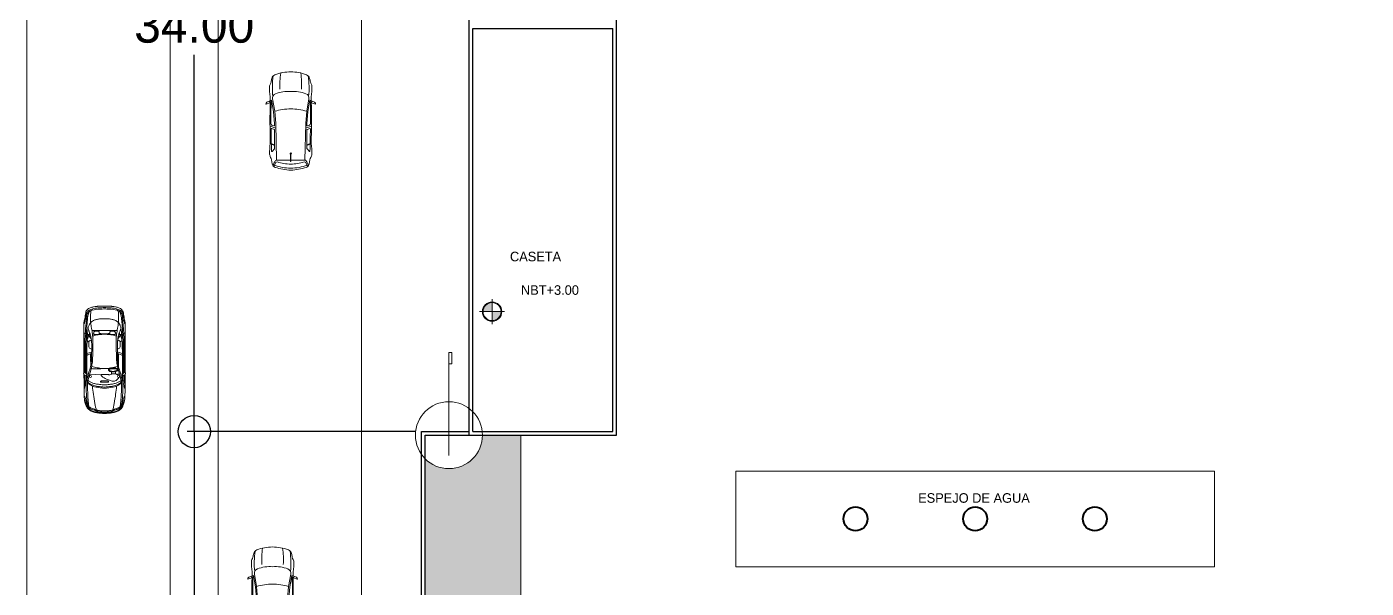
# Model space of a CAD drawing. Header units: millimetres. Extents: x 255 to 764, y 60 to 269.
# Drawn here: x 606.2 to 662.2, y 148.3 to 171.8 of the extents above; entities that cross this region are included whole.
import ezdxf

# ---------------------------------------------------------------- set-up
doc = ezdxf.new("R2010")
doc.units = ezdxf.units.MM
for name, color, linetype, lineweight in [('ARBOLES A', 1, 'Continuous', 9), ('AUTOS', 1, 'Continuous', 9), ('BANQUETA', 2, 'Continuous', 20), ('FACHADA 03', 4, 'Continuous', 40), ('FACHADA 04', 3, 'Continuous', 30), ('FACHADA 05', 2, 'Continuous', 20), ('TEXTO 02', 1, 'Continuous', 13)]:
    doc.layers.add(name, color=color, linetype=linetype, lineweight=lineweight)
doc.dimstyles.get("Standard").update_dxf_attribs({"dimtxt": 1.5, "dimasz": 0.25, "dimexe": 0.2, "dimexo": 0.25, "dimgap": 0.1, "dimtad": 0, "dimtih": 1, "dimtoh": 1, "dimdec": 4, "dimzin": 0, "dimdsep": 46, "dimtxsty": 'Standard', "dimblk": 'ORIGIN', "dimcen": 0.2, "dimclrd": 1, "dimclre": 2, "dimclrt": 3, "dimadec": 0, "dimazin": 0, "dimtfac": 1, "dimtdec": 4, "dimtofl": 0, "dimtmove": 0, "dimatfit": 3, "dimldrblk": 'ORIGIN', "dimfxl": 1, "dimtolj": 1, "dimtzin": 0, "dimarcsym": 0})

# ---------------------------------------------------------------- blocks, each defined once
blk = doc.blocks.new('AutoA62 Planta Golf')
at = {"linetype": 'ByBlock'}
for p, q in [((1.651, 0.668), (1.135, 0.761)), ((1.189, 0.804), (1.268, 0.994)), ((1.665, 0.719), (1.189, 0.804)), ((1.27, 0.877), (1.23, 0.797)), ((1.293, 0.869), (1.243, 0.887)), ((1.268, 0.994), (1.309, 1.03)), ((1.346, 1.033), (1.293, 0.869)), ((1.309, 1.03), (1.335, 1.035)), ((1.335, 1.035), (1.346, 1.033)), ((1.651, 0.668), (2.162, 0.629)), ((1.665, 0.719), (2.175, 0.679)), ((3.686, 0.588), (2.162, 0.629)), ((2.243, 0.678), (2.175, 0.679)), ((2.225, 0.79), (2.26, 0.702)), ((2.267, 0.866), (2.361, 0.624)), ((2.369, 0.794), (2.409, 0.69)), ((2.427, 0.678), (3.206, 0.678)), ((2.997, 0.812), (3.056, 0.678)), ((3.017, 0.81), (3.075, 0.678)), ((3.219, 0.683), (3.33, 0.781)), ((3.679, 0.801), (3.846, 0.774)), ((3.686, 0.587), (3.686, 0.005)), ((3.796, 0.629), (3.91, 0.693)), ((3.419, 0.007), (3.755, 0.004)), ((3.755, -0.004), (3.755, 0.004)), ((3.419, -0.007), (3.755, -0.004)), ((3.686, -0.587), (3.686, -0.005)), ((1.651, -0.668), (1.135, -0.761)), ((1.665, -0.719), (1.189, -0.804)), ((1.189, -0.804), (1.268, -0.994)), ((1.27, -0.877), (1.23, -0.797)), ((1.293, -0.869), (1.243, -0.887)), ((1.268, -0.994), (1.309, -1.03)), ((1.346, -1.033), (1.293, -0.869)), ((1.309, -1.03), (1.335, -1.035)), ((1.335, -1.035), (1.346, -1.033)), ((1.651, -0.668), (2.162, -0.629)), ((1.665, -0.719), (2.175, -0.679)), ((3.686, -0.588), (2.162, -0.629)), ((2.243, -0.678), (2.175, -0.679)), ((2.225, -0.79), (2.26, -0.702)), ((2.267, -0.866), (2.361, -0.624)), ((2.369, -0.794), (2.409, -0.69)), ((2.427, -0.678), (3.206, -0.678)), ((2.997, -0.812), (3.056, -0.678)), ((3.017, -0.81), (3.075, -0.678)), ((3.219, -0.683), (3.33, -0.781)), ((3.679, -0.801), (3.846, -0.774)), ((3.796, -0.629), (3.91, -0.693))]:
    blk.add_line(p, q, dxfattribs=at)
for centre, radius, start, end in [((1.838, 0), 1.838, 158.994, 180), ((0.33, 0.572), 0.225, 104.0371, 157.2006), ((0.67, -2.536), 3.304, 83.8263, 98.7194), ((0.499, 0.098), 0.727, 95.9895, 107.9469), ((0.403, 1.017), 0.197, 275.9895, 308.6871), ((0.585, 0.789), 0.0955, 87.4739, 128.6871), ((0.685, -1.132), 2.018, 79.8258, 92.7114), ((2.269, 0.117), 1.449, 158.9468, 184.6441), ((1.101, 0.567), 0.197, 79.8299, 158.9468), ((2.019, -39.672), 40.539, 91.1408, 91.3819), ((2.019, -39.672), 40.5, 89.7857, 91.1003), ((2.019, -39.672), 40.539, 88.6181, 91.0712), ((3.873, 0), 2.321, 163.2682, 180), ((2.17, 0.769), 0.059, 21.2791, 89.7857), ((2.243, 0.695), 0.0177, 268.4926, 21.2791), ((2.387, 0.801), 0.0197, 89.6118, 201.2791), ((2.105, -40.859), 41.681, 88.3299, 89.6118), ((2.427, 0.697), 0.0197, 201.2791, 270), ((3.453, -2.653), 3.537, 90.0603, 97.4025), ((3.206, 0.697), 0.0197, 270, 311.6453), ((3.319, 0.79), 0.0138, 319.5223, 88.2063), ((3.453, 0.789), 0.0955, 51.3129, 92.5261), ((3.517, 0.768), 0.0955, 51.3129, 92.5261), ((3.7, 0.996), 0.197, 231.3129, 264.0105), ((3.745, 0.587), 0.059, 130.9804, 180), ((4.024, 0.266), 0.484, 101.1159, 130.9804), ((3.825, 0.577), 0.059, 119.294, 197.2942), ((3.824, 0.595), 0.18, 18.2803, 83.2196), ((1.86, -0.043), 2.169, 1.135, 19.702), ((3.935, 0.635), 0.0623, 15.1262, 113.3532), ((1.889, -0.047), 2.219, 1.2017, 18.3402), ((1.838, 0), 1.838, 180, 201.006), ((0.532, -2.849), 3.304, 86.544, 98.4137), ((3.873, 0), 2.321, 180, 196.7318), ((3.419, 0), 0.0297, 13.7603, 346.2397), ((3.419, 0), 0.00735, 90, 270), ((1.822, -0.05), 2.04, 1.3982, 17.3891), ((1.889, 0.047), 2.219, 341.6598, 358.7983), ((0.532, 2.849), 3.304, 261.5863, 273.456), ((2.269, -0.117), 1.449, 175.3559, 201.0532), ((3.825, -0.577), 0.059, 162.7058, 240.706), ((1.822, 0.05), 2.04, 342.6109, 358.6018), ((1.86, 0.043), 2.169, 340.298, 358.865), ((0.33, -0.572), 0.225, 202.7994, 255.9629), ((0.67, 2.536), 3.304, 261.2806, 276.1737), ((0.499, -0.098), 0.727, 252.0531, 264.0105), ((0.403, -1.017), 0.197, 51.3129, 84.0105), ((0.585, -0.789), 0.0955, 231.3129, 272.5261), ((0.685, 1.132), 2.018, 267.2886, 280.1742), ((1.101, -0.567), 0.197, 201.0532, 280.1701), ((2.019, 39.672), 40.539, 268.6181, 268.8592), ((2.019, 39.672), 40.5, 268.8997, 270.2143), ((2.019, 39.672), 40.539, 268.9288, 271.3819), ((2.17, -0.769), 0.059, 270.2143, 338.7209), ((2.243, -0.695), 0.0177, 338.7209, 91.5074), ((2.387, -0.801), 0.0197, 158.7209, 270.3882), ((2.105, 40.859), 41.681, 270.3882, 271.6701), ((2.427, -0.697), 0.0197, 90, 158.7209), ((3.453, 2.653), 3.537, 262.5975, 269.9397), ((3.206, -0.697), 0.0197, 48.3547, 90), ((3.319, -0.79), 0.0138, 271.7937, 40.4777), ((3.453, -0.789), 0.0955, 267.4739, 308.6871), ((3.517, -0.768), 0.0955, 267.4739, 308.6871), ((3.7, -0.996), 0.197, 95.9895, 128.6871), ((3.745, -0.587), 0.059, 180, 229.0196), ((4.024, -0.266), 0.484, 229.0196, 258.8841), ((3.824, -0.595), 0.18, 276.7804, 341.7197), ((3.935, -0.635), 0.0623, 246.6468, 344.8738)]:
    blk.add_arc(centre, radius, start, end, dxfattribs=at)
blk = doc.blocks.new('_Origin')
at = {"color": 0, "linetype": 'ByBlock', "lineweight": -2}
blk.add_line((0, 0), (-1, 0), dxfattribs=at)
blk.add_circle((0, 0), 0.5, dxfattribs=at)
blk = doc.blocks.new('*D15')
at = {"layer": 'ARBOLES A', "color": 2, "lineweight": -2}
for p, q in [((622.245, 154.879), (612.945, 154.879)), ((622.495, 80.879), (612.945, 80.879))]:
    blk.add_line(p, q, dxfattribs=at)
at = {"layer": 'ARBOLES A', "color": 1, "lineweight": -2}
for p, q in [((613.245, 153.529), (613.245, 119.129)), ((613.245, 82.229), (613.245, 116.629))]:
    blk.add_line(p, q, dxfattribs=at)
at = {"layer": 'Defpoints', "color": 0}
for p in [(622.495, 154.879), (613.245, 80.879), (622.745, 80.879)]:
    blk.add_point(p, dxfattribs=at)
at = {"layer": 'ARBOLES A', "color": 1, "lineweight": -2, "xscale": 1.35, "yscale": 1.35, "zscale": 1.35}
for p, rotation in [((613.245, 154.879), 90), ((613.245, 80.879), 270)]:
    blk.add_blockref('_Origin', p, dxfattribs=dict(at, rotation=rotation))
at = {"layer": 'ARBOLES A', "color": 3, "insert": (613.245, 117.879), "char_height": 1.5, "attachment_point": 5}
blk.add_mtext('\\A1;74.00', dxfattribs=at)
blk = doc.blocks.new('*D14')
at = {"layer": 'ARBOLES A', "color": 2, "lineweight": -2}
for p, q in [((622.245, 188.879), (612.945, 188.879)), ((622.495, 154.879), (612.945, 154.879))]:
    blk.add_line(p, q, dxfattribs=at)
at = {"layer": 'ARBOLES A', "color": 1, "lineweight": -2}
for p, q in [((613.245, 187.529), (613.245, 173.129)), ((613.245, 156.229), (613.245, 170.629))]:
    blk.add_line(p, q, dxfattribs=at)
at = {"layer": 'Defpoints', "color": 0}
for p in [(622.495, 188.879), (613.245, 154.879), (622.745, 154.879)]:
    blk.add_point(p, dxfattribs=at)
at = {"layer": 'ARBOLES A', "color": 1, "lineweight": -2, "xscale": 1.35, "yscale": 1.35, "zscale": 1.35}
for p, rotation in [((613.245, 188.879), 90), ((613.245, 154.879), 270)]:
    blk.add_blockref('_Origin', p, dxfattribs=dict(at, rotation=rotation))
at = {"layer": 'ARBOLES A', "color": 3, "insert": (613.245, 171.879), "char_height": 1.5, "attachment_point": 5}
blk.add_mtext('\\A1;34.00', dxfattribs=at)
blk = doc.blocks.new('AutoP19')
for p, q in [((-1.246, 0.706), (-0.654, 0.552)), ((-0.92, 0.616), (-0.953, 0.147)), ((-0.926, 0.745), (-0.939, 0.759)), ((-0.939, 0.759), (-0.904, 0.759)), ((-0.926, 0.745), (-0.06, 0.745)), ((-0.904, 0.675), (-0.926, 0.745)), ((-0.904, 0.759), (-0.849, 0.859)), ((-0.882, 0.778), (0.131, 0.782)), ((-0.864, 0.826), (0.421, 0.822)), ((-0.849, 0.859), (1.253, 0.867)), ((-0.252, 0.581), (-0.063, 0.584)), ((-0.06, 0.745), (0.298, 0.734)), ((0.443, 0.653), (0.244, 0.652)), ((-0.938, 0.133), (-0.931, -0.154)), ((0.911, 0.528), (0.911, -0.03)), ((0.911, -0.528), (0.911, 0.03)), ((1.751, 0.525), (1.813, 0.497)), ((-1.246, -0.706), (-0.654, -0.552)), ((-0.824, -0.288), (-0.914, -0.286)), ((-0.818, -0.453), (-0.914, -0.453)), ((1.751, -0.525), (1.813, -0.497)), ((-0.926, -0.745), (-0.939, -0.759)), ((-0.939, -0.759), (-0.904, -0.759)), ((-0.904, -0.675), (-0.926, -0.745)), ((-0.926, -0.745), (-0.06, -0.745)), ((-0.904, -0.759), (-0.849, -0.859)), ((-0.882, -0.778), (0.131, -0.782)), ((-0.864, -0.826), (0.421, -0.822)), ((-0.849, -0.859), (1.253, -0.867)), ((-0.252, -0.581), (-0.063, -0.584)), ((-0.06, -0.745), (0.298, -0.734)), ((0.443, -0.653), (0.244, -0.652))]:
    blk.add_line(p, q)
for centre in [(-1.017, 0.589), (-1.017, -0.589)]:
    blk.add_ellipse(centre, major_axis=(0, 0.0429), ratio=0.983266, start_param=4.712389, end_param=10.995574)
for points, knots in [([(-2.564, 0), (-2.564, 0.054), (-2.548, 0.215), (-2.538, 0.436), (-2.443, 0.603), (-2.375, 0.696), (-2.29, 0.75), (-2.194, 0.793), (-2.081, 0.821), (-2.002, 0.842), (-1.959, 0.842)], [0, 0, 0, 0, 0.16039, 0.479033, 0.632967, 0.722015, 0.817474, 0.927562, 1.03733, 1.167094, 1.167094, 1.167094, 1.167094]), ([(-2.253, 0.764), (-2.281, 0.74), (-2.334, 0.696), (-2.415, 0.613), (-2.479, 0.488), (-2.504, 0.346), (-2.531, 0.181), (-2.539, 0.071), (-2.539, 0)], [0, 0, 0, 0, 0.1095129, 0.2035347, 0.3452507, 0.5161382, 0.6275464, 0.8383798, 0.8383798, 0.8383798, 0.8383798]), ([(-1.959, 0.842), (-2.018, 0.841), (-2.115, 0.791), (-2.243, 0.737), (-2.338, 0.648), (-2.417, 0.517), (-2.442, 0.402), (-2.45, 0.335)], [0, 0, 0, 0, 0.1772572, 0.3124951, 0.4151678, 0.5597243, 0.7575412, 0.7575412, 0.7575412, 0.7575412]), ([(-2.137, 0.783), (-2.135, 0.773), (-2.137, 0.752), (-2.164, 0.743), (-2.196, 0.721), (-2.236, 0.691), (-2.292, 0.651), (-2.327, 0.579), (-2.368, 0.503), (-2.38, 0.441), (-2.394, 0.406), (-2.407, 0.381), (-2.431, 0.371), (-2.445, 0.37)], [0, 0, 0, 0, 0.0304541, 0.0502818, 0.0786089, 0.1479133, 0.1986294, 0.2831705, 0.3780326, 0.4523267, 0.4667809, 0.4902599, 0.5347198, 0.5347198, 0.5347198, 0.5347198]), ([(-1.246, 0.706), (-1.336, 0.713), (-1.528, 0.711), (-1.823, 0.699), (-2.078, 0.68), (-2.231, 0.661), (-2.281, 0.655)], [0, 0, 0, 0, 0.269375, 0.574535, 0.885339, 1.036319, 1.036319, 1.036319, 1.036319]), ([(-2.24, 0.684), (-2.219, 0.698), (-2.163, 0.712), (-2.048, 0.733), (-1.884, 0.752), (-1.678, 0.762), (-1.447, 0.769), (-1.218, 0.771), (-1.059, 0.771), (-0.99, 0.772)], [0, 0, 0, 0, 0.076148, 0.165903, 0.355672, 0.569871, 0.782325, 1.050047, 1.257936, 1.257936, 1.257936, 1.257936]), ([(-1.841, 0.853), (-1.843, 0.842), (-1.869, 0.817), (-1.921, 0.798), (-1.99, 0.782), (-2.055, 0.774), (-2.109, 0.761), (-2.135, 0.754), (-2.147, 0.751)], [0, 0, 0, 0, 0.034703, 0.0959761, 0.1659336, 0.2471559, 0.2929944, 0.3295918, 0.3295918, 0.3295918, 0.3295918]), ([(-1.959, 0.842), (-1.922, 0.85), (-1.775, 0.856), (-1.524, 0.859), (-1.219, 0.857), (-1.022, 0.86), (-0.93, 0.86)], [0, 0, 0, 0, 0.114897, 0.437061, 0.754269, 1.029686, 1.029686, 1.029686, 1.029686]), ([(-1.52, 0.856), (-1.515, 0.844), (-1.483, 0.831), (-1.425, 0.814), (-1.326, 0.812), (-1.169, 0.818), (-1.042, 0.819), (-0.962, 0.819)], [0, 0, 0, 0, 0.0364992, 0.0923739, 0.1867837, 0.3273982, 0.5667068, 0.5667068, 0.5667068, 0.5667068]), ([(-1.009, 0.744), (-1.036, 0.744), (-1.091, 0.747), (-1.171, 0.735), (-1.245, 0.718), (-1.314, 0.672), (-1.362, 0.593), (-1.421, 0.512), (-1.459, 0.367), (-1.488, 0.199), (-1.507, 0.059), (-1.507, 0)], [0, 0, 0, 0, 0.082256, 0.165174, 0.241383, 0.30939, 0.405348, 0.511507, 0.603349, 0.843635, 1.017671, 1.017671, 1.017671, 1.017671]), ([(-1.246, 0.706), (-1.267, 0.682), (-1.316, 0.621), (-1.386, 0.477), (-1.44, 0.264), (-1.458, 0.092), (-1.458, 0)], [0, 0, 0, 0, 0.0947759, 0.2311242, 0.4700259, 0.7400315, 0.7400315, 0.7400315, 0.7400315]), ([(-1.191, 0.69), (-1.207, 0.672), (-1.242, 0.617), (-1.287, 0.512), (-1.331, 0.371), (-1.353, 0.196), (-1.367, 0.069), (-1.367, 0)], [0, 0, 0, 0, 0.0708922, 0.1925846, 0.3348457, 0.5072814, 0.7109928, 0.7109928, 0.7109928, 0.7109928]), ([(-1.207, 0.859), (-1.207, 0.839), (-1.204, 0.805), (-1.2, 0.757), (-1.18, 0.74), (-1.173, 0.734)], [0, 0, 0, 0, 1.462159, 2.651105, 3.386321, 3.386321, 3.386321, 3.386321]), ([(0.972, 0.69), (0.956, 0.677), (0.921, 0.653), (0.844, 0.638), (0.76, 0.6), (0.644, 0.572), (0.509, 0.549), (0.303, 0.531), (0.063, 0.54), (-0.167, 0.537), (-0.363, 0.543), (-0.563, 0.565), (-0.832, 0.653), (-1.036, 0.706), (-1.156, 0.737)], [0, 0, 0, 0, 0.05975, 0.126928, 0.230034, 0.336675, 0.482225, 0.641324, 0.954906, 1.203173, 1.330375, 1.542773, 1.802261, 2.175545, 2.175545, 2.175545, 2.175545]), ([(-0.99, 0.772), (-0.991, 0.765), (-0.99, 0.749), (-1.004, 0.745), (-1.009, 0.744)], [0, 0, 0, 0, 0.02274132, 0.03717479, 0.03717479, 0.03717479, 0.03717479]), ([(-0.849, 0.859), (-0.856, 0.864), (-0.881, 0.88), (-0.935, 0.868), (-0.958, 0.818), (-1.002, 0.779), (-0.97, 0.737), (-0.936, 0.735), (-0.926, 0.745)], [0, 0, 0, 0, 0.024864, 0.0846267, 0.1362471, 0.1900683, 0.2245199, 0.2681841, 0.2681841, 0.2681841, 0.2681841]), ([(-0.654, 0.552), (-0.63, 0.545), (-0.568, 0.534), (-0.469, 0.512), (-0.352, 0.504), (-0.145, 0.494), (0.141, 0.493), (0.469, 0.481), (0.752, 0.498), (0.995, 0.543), (1.225, 0.588), (1.465, 0.58), (1.632, 0.582), (1.729, 0.575), (1.737, 0.574)], [0, 0, 0, 0, 0.073325, 0.188896, 0.303039, 0.425821, 0.811242, 1.159737, 1.41058, 1.660623, 1.899627, 2.11145, 2.377727, 2.401703, 2.401703, 2.401703, 2.401703]), ([(-0.567, 0.577), (-0.524, 0.581), (-0.437, 0.578), (-0.344, 0.581), (-0.277, 0.584), (-0.258, 0.561), (-0.251, 0.547), (-0.248, 0.54)], [0, 0, 0, 0, 3.267856, 6.568708, 7.399663, 8.099385, 8.621705, 8.621705, 8.621705, 8.621705]), ([(-0.149, 0.862), (-0.139, 0.85), (-0.117, 0.825), (-0.103, 0.784), (-0.096, 0.756), (-0.096, 0.743)], [1.808086, 1.808086, 1.808086, 1.808086, 2.918874, 4.131288, 5.10151, 5.10151, 5.10151, 5.10151]), ([(-0.14, 0.745), (-0.122, 0.716), (-0.1, 0.646), (-0.068, 0.578), (-0.062, 0.538)], [0, 0, 0, 0, 0.1000351, 0.2184418, 0.2184418, 0.2184418, 0.2184418]), ([(-0.056, 0.745), (-0.043, 0.714), (-0.027, 0.654), (-0.004, 0.585), (-0.001, 0.547), (0, 0.538)], [0, 0, 0, 0, 2.528586, 4.711885, 5.408215, 5.408215, 5.408215, 5.408215]), ([(0.244, 0.652), (0.228, 0.652), (0.188, 0.646), (0.147, 0.599), (0.126, 0.558), (0.127, 0.536)], [0, 0, 0, 0, 0.0486628, 0.1144515, 0.1777721, 0.1777721, 0.1777721, 0.1777721]), ([(0.131, 0.782), (0.266, 0.782), (0.477, 0.778), (0.787, 0.757), (0.964, 0.75), (1.063, 0.739)], [0, 0, 0, 0, 0.4042759, 0.6333827, 0.9326252, 0.9326252, 0.9326252, 0.9326252]), ([(0.298, 0.734), (0.357, 0.734), (0.483, 0.727), (0.628, 0.729), (0.793, 0.711), (0.935, 0.697), (1.059, 0.676), (1.1, 0.66)], [0, 0, 0, 0, 0.1783018, 0.3787173, 0.431954, 0.6762374, 0.8077184, 0.8077184, 0.8077184, 0.8077184]), ([(0.421, 0.822), (0.487, 0.822), (0.608, 0.818), (0.804, 0.804), (1.011, 0.791), (1.224, 0.77), (1.404, 0.755), (1.54, 0.743), (1.64, 0.705), (1.708, 0.646), (1.737, 0.579), (1.778, 0.432), (1.798, 0.238), (1.804, 0.063), (1.804, 0)], [0, 0, 0, 0, 0.198873, 0.363323, 0.587433, 0.823543, 1.004622, 1.129816, 1.230113, 1.320655, 1.388577, 1.443334, 1.771447, 1.958652, 1.958652, 1.958652, 1.958652]), ([(0.684, 0.672), (0.663, 0.677), (0.612, 0.689), (0.55, 0.72), (0.489, 0.732), (0.447, 0.705), (0.446, 0.672), (0.446, 0.643), (0.47, 0.627), (0.489, 0.592), (0.515, 0.57), (0.52, 0.551)], [0, 0, 0, 0, 0.0655106, 0.1550445, 0.2094604, 0.2438604, 0.287164, 0.3001388, 0.3275984, 0.3616951, 0.4200969, 0.4200969, 0.4200969, 0.4200969]), ([(0.793, 0.866), (0.791, 0.846), (0.797, 0.805), (0.76, 0.758), (0.692, 0.671), (0.623, 0.603), (0.561, 0.559)], [0, 0, 0, 0, 0.0597371, 0.1139981, 0.1672498, 0.3938869, 0.3938869, 0.3938869, 0.3938869]), ([(0.755, 0.714), (0.739, 0.695), (0.693, 0.643), (0.643, 0.594), (0.608, 0.566)], [0, 0, 0, 0, 1.868162, 5.271297, 5.271297, 5.271297, 5.271297]), ([(0.712, 0.659), (0.724, 0.655), (0.736, 0.631), (0.745, 0.609), (0.748, 0.599)], [0, 0, 0, 0, 0.983949, 1.771691, 1.771691, 1.771691, 1.771691]), ([(0.808, 0.622), (0.791, 0.623), (0.752, 0.621), (0.728, 0.652), (0.712, 0.659)], [0, 0, 0, 0, 0.0535488, 0.1060573, 0.1060573, 0.1060573, 0.1060573]), ([(1.063, 0.739), (1.139, 0.736), (1.262, 0.723), (1.428, 0.71), (1.548, 0.689), (1.648, 0.649), (1.727, 0.615), (1.737, 0.574)], [0, 0, 0, 0, 0.2277977, 0.3719478, 0.4996814, 0.5863441, 0.709615, 0.709615, 0.709615, 0.709615]), ([(1.1, 0.66), (1.123, 0.653), (1.171, 0.629), (1.253, 0.571), (1.32, 0.47), (1.361, 0.367), (1.373, 0.304), (1.377, 0.284)], [0, 0, 0, 0, 0.0720749, 0.1581284, 0.2958089, 0.4262456, 0.4842292, 0.4842292, 0.4842292, 0.4842292]), ([(1.181, 0.863), (1.185, 0.857), (1.2, 0.844), (1.248, 0.825), (1.331, 0.813), (1.439, 0.79), (1.544, 0.775), (1.632, 0.765), (1.695, 0.73), (1.738, 0.676), (1.776, 0.61), (1.801, 0.534), (1.826, 0.451), (1.834, 0.394), (1.838, 0.362)], [0, 0, 0, 0, 0.0219205, 0.0572122, 0.1522539, 0.2718866, 0.3894011, 0.4710097, 0.5346344, 0.5986698, 0.6733118, 0.758696, 0.8351341, 0.9293726, 0.9293726, 0.9293726, 0.9293726]), ([(1.253, 0.867), (1.269, 0.856), (1.319, 0.845), (1.409, 0.822), (1.521, 0.807), (1.63, 0.789), (1.717, 0.771), (1.78, 0.725), (1.826, 0.667), (1.864, 0.575), (1.894, 0.463), (1.912, 0.36), (1.915, 0.302), (1.915, 0.288)], [0, 0, 0, 0, 0.056668, 0.14946, 0.28161, 0.392935, 0.481686, 0.542967, 0.622845, 0.69797, 0.833643, 0.965665, 1.00577, 1.00577, 1.00577, 1.00577]), ([(-2.564, 0), (-2.564, -0.054), (-2.548, -0.215), (-2.538, -0.436), (-2.443, -0.603), (-2.375, -0.696), (-2.29, -0.75), (-2.194, -0.793), (-2.081, -0.821), (-2.002, -0.842), (-1.959, -0.842)], [0, 0, 0, 0, 0.16039, 0.479033, 0.632967, 0.722015, 0.817474, 0.927562, 1.03733, 1.167094, 1.167094, 1.167094, 1.167094]), ([(-2.253, -0.764), (-2.281, -0.74), (-2.334, -0.696), (-2.415, -0.613), (-2.479, -0.488), (-2.504, -0.346), (-2.531, -0.181), (-2.539, -0.071), (-2.539, 0)], [0, 0, 0, 0, 0.1095129, 0.2035347, 0.3452507, 0.5161382, 0.6275464, 0.8383798, 0.8383798, 0.8383798, 0.8383798]), ([(-2.45, 0.335), (-2.461, 0.334), (-2.48, 0.314), (-2.487, 0.249), (-2.496, 0.144), (-2.51, 0.052), (-2.51, 0)], [0, 0, 0, 0, 0.0314754, 0.0702057, 0.1915753, 0.3439346, 0.3439346, 0.3439346, 0.3439346]), ([(-2.45, -0.335), (-2.461, -0.334), (-2.48, -0.314), (-2.487, -0.249), (-2.496, -0.144), (-2.51, -0.052), (-2.51, 0)], [0, 0, 0, 0, 0.0314754, 0.0702057, 0.1915753, 0.3439346, 0.3439346, 0.3439346, 0.3439346]), ([(-2.428, 0.34), (-2.425, 0.338), (-2.425, 0.32), (-2.431, 0.295), (-2.445, 0.238), (-2.448, 0.186), (-2.455, 0.101), (-2.461, 0.047), (-2.461, 0)], [0, 0, 0, 0, 0.0114788, 0.0403472, 0.0875838, 0.1755608, 0.1991501, 0.3369659, 0.3369659, 0.3369659, 0.3369659]), ([(-2.428, -0.34), (-2.425, -0.338), (-2.425, -0.32), (-2.431, -0.295), (-2.445, -0.238), (-2.448, -0.186), (-2.455, -0.101), (-2.461, -0.047), (-2.461, 0)], [0, 0, 0, 0, 0.0114788, 0.0403472, 0.0875838, 0.1755608, 0.1991501, 0.3369659, 0.3369659, 0.3369659, 0.3369659]), ([(-2.45, 0.335), (-2.349, 0.365), (-2.121, 0.412), (-1.776, 0.465), (-1.534, 0.497), (-1.417, 0.505)], [0, 0, 0, 0, 0.317374, 0.69576, 1.04714, 1.04714, 1.04714, 1.04714]), ([(-1.009, -0.744), (-1.036, -0.744), (-1.091, -0.747), (-1.171, -0.735), (-1.245, -0.718), (-1.314, -0.672), (-1.362, -0.593), (-1.421, -0.512), (-1.459, -0.367), (-1.488, -0.199), (-1.507, -0.059), (-1.507, 0)], [0, 0, 0, 0, 0.082256, 0.165174, 0.241383, 0.30939, 0.405348, 0.511507, 0.603349, 0.843635, 1.017671, 1.017671, 1.017671, 1.017671]), ([(-1.246, -0.706), (-1.267, -0.682), (-1.316, -0.621), (-1.386, -0.477), (-1.44, -0.264), (-1.458, -0.092), (-1.458, 0)], [0, 0, 0, 0, 0.0947759, 0.2311242, 0.4700259, 0.7400315, 0.7400315, 0.7400315, 0.7400315]), ([(-1.191, -0.69), (-1.207, -0.672), (-1.242, -0.617), (-1.287, -0.512), (-1.331, -0.371), (-1.353, -0.196), (-1.367, -0.069), (-1.367, 0)], [0, 0, 0, 0, 0.0708922, 0.1925846, 0.3348457, 0.5072814, 0.7109928, 0.7109928, 0.7109928, 0.7109928]), ([(-1.253, 0), (-1.253, 0.029), (-1.255, 0.078), (-1.249, 0.129), (-1.25, 0.166), (-1.232, 0.172), (-1.218, 0.171), (-1.207, 0.155), (-1.205, 0.097), (-1.202, 0.044), (-1.201, 0)], [0, 0, 0, 0, 0.0857277, 0.1381048, 0.1641986, 0.1769751, 0.1890325, 0.2028129, 0.2286049, 0.3592554, 0.3592554, 0.3592554, 0.3592554]), ([(-1.253, 0), (-1.253, -0.029), (-1.255, -0.078), (-1.249, -0.129), (-1.25, -0.166), (-1.232, -0.172), (-1.218, -0.171), (-1.207, -0.155), (-1.205, -0.097), (-1.202, -0.044), (-1.201, 0)], [0, 0, 0, 0, 0.0857277, 0.1381048, 0.1641986, 0.1769751, 0.1890325, 0.2028129, 0.2286049, 0.3592554, 0.3592554, 0.3592554, 0.3592554]), ([(-0.938, 0.133), (-0.94, 0.14), (-0.961, 0.156), (-1.005, 0.122), (-1.041, 0.078), (-1.084, 0.005), (-1.133, -0.099), (-1.178, -0.215), (-1.22, -0.322), (-1.221, -0.412), (-1.184, -0.486), (-1.136, -0.543), (-1.084, -0.579), (-1.054, -0.616), (-1.039, -0.641), (-1.036, -0.651)], [0, 0, 0, 0, 0.527288, 1.647451, 3.487558, 5.099073, 7.968657, 12.238313, 14.475187, 16.613757, 18.744202, 20.639343, 22.223389, 23.452731, 24.286529, 24.286529, 24.286529, 24.286529]), ([(-0.665, 0.553), (-0.675, 0.547), (-0.693, 0.524), (-0.707, 0.472), (-0.696, 0.36), (-0.7, 0.259), (-0.701, 0.165), (-0.687, 0.149), (-0.679, 0.142)], [0, 0, 0, 0, 0.842998, 2.122875, 3.997599, 9.174838, 10.012722, 10.751336, 10.751336, 10.751336, 10.751336]), ([(-0.594, 0.534), (-0.603, 0.496), (-0.637, 0.386), (-0.673, 0.205), (-0.69, 0.06), (-0.69, -0.009)], [0, 0, 0, 0, 0.1139079, 0.3411539, 0.543502, 0.543502, 0.543502, 0.543502]), ([(0.421, -0.822), (0.487, -0.822), (0.608, -0.818), (0.804, -0.804), (1.011, -0.791), (1.224, -0.77), (1.404, -0.755), (1.54, -0.743), (1.64, -0.705), (1.708, -0.646), (1.737, -0.579), (1.778, -0.432), (1.798, -0.238), (1.804, -0.063), (1.804, 0)], [0, 0, 0, 0, 0.198873, 0.363323, 0.587433, 0.823543, 1.004622, 1.129816, 1.230113, 1.320655, 1.388577, 1.443334, 1.771447, 1.958652, 1.958652, 1.958652, 1.958652]), ([(0.668, 0.495), (0.677, 0.483), (0.689, 0.442), (0.708, 0.367), (0.734, 0.255), (0.747, 0.101), (0.747, -0.015), (0.748, -0.079)], [0, 0, 0, 0, 0.0451009, 0.1211996, 0.2308505, 0.385263, 0.5739042, 0.5739042, 0.5739042, 0.5739042]), ([(0.668, -0.495), (0.677, -0.483), (0.689, -0.442), (0.708, -0.367), (0.734, -0.255), (0.747, -0.101), (0.747, 0.015), (0.748, 0.079)], [0, 0, 0, 0, 0.0451009, 0.1211996, 0.2308505, 0.385263, 0.5739042, 0.5739042, 0.5739042, 0.5739042]), ([(0.731, 0.301), (0.731, 0.334), (0.736, 0.376), (0.734, 0.43), (0.762, 0.456), (0.8, 0.447), (0.835, 0.456), (0.858, 0.442), (0.867, 0.425), (0.875, 0.361), (0.876, 0.301), (0.871, 0.239), (0.855, 0.229), (0.832, 0.225), (0.799, 0.227), (0.767, 0.223), (0.735, 0.234), (0.733, 0.267), (0.731, 0.288), (0.731, 0.301)], [0, 0, 0, 0, 0.0969044, 0.1295913, 0.1506192, 0.1985921, 0.2360698, 0.2557908, 0.2719711, 0.2929882, 0.44406, 0.4519132, 0.4720918, 0.4918599, 0.5228758, 0.5707096, 0.5892096, 0.6145759, 0.654681, 0.654681, 0.654681, 0.654681]), ([(0.775, 0.226), (0.775, 0.221), (0.773, 0.137), (0.769, 0.053), (0.766, -0.027)], [11.235438, 11.235438, 11.235438, 11.235438, 11.552536, 17.586883, 17.586883, 17.586883, 17.586883]), ([(0.775, -0.226), (0.775, -0.221), (0.773, -0.137), (0.769, -0.053), (0.766, 0.027)], [11.235438, 11.235438, 11.235438, 11.235438, 11.552536, 17.586883, 17.586883, 17.586883, 17.586883]), ([(1.377, 0.284), (1.386, 0.238), (1.4, 0.143), (1.397, 0.048), (1.396, 0)], [0, 0, 0, 0, 0.140379, 0.2808468, 0.2808468, 0.2808468, 0.2808468]), ([(1.377, -0.284), (1.386, -0.238), (1.4, -0.143), (1.397, -0.048), (1.396, 0)], [0, 0, 0, 0, 0.140379, 0.2808468, 0.2808468, 0.2808468, 0.2808468]), ([(1.838, 0.362), (1.848, 0.312), (1.858, 0.192), (1.86, 0.073), (1.86, 0.005)], [0, 0, 0, 0, 0.1502861, 0.3522699, 0.3522699, 0.3522699, 0.3522699]), ([(-1.959, -0.842), (-2.018, -0.841), (-2.115, -0.791), (-2.243, -0.737), (-2.338, -0.648), (-2.417, -0.517), (-2.442, -0.402), (-2.45, -0.335)], [0, 0, 0, 0, 0.1772572, 0.3124951, 0.4151678, 0.5597243, 0.7575412, 0.7575412, 0.7575412, 0.7575412]), ([(-2.45, -0.335), (-2.349, -0.365), (-2.121, -0.412), (-1.776, -0.465), (-1.534, -0.497), (-1.417, -0.505)], [0, 0, 0, 0, 0.317374, 0.69576, 1.04714, 1.04714, 1.04714, 1.04714]), ([(-2.137, -0.783), (-2.135, -0.773), (-2.137, -0.752), (-2.164, -0.743), (-2.196, -0.721), (-2.236, -0.691), (-2.292, -0.651), (-2.327, -0.579), (-2.368, -0.503), (-2.38, -0.441), (-2.394, -0.406), (-2.407, -0.381), (-2.431, -0.371), (-2.445, -0.37)], [0, 0, 0, 0, 0.0304541, 0.0502818, 0.0786089, 0.1479133, 0.1986294, 0.2831705, 0.3780326, 0.4523267, 0.4667809, 0.4902599, 0.5347198, 0.5347198, 0.5347198, 0.5347198]), ([(0.972, -0.69), (0.956, -0.677), (0.921, -0.653), (0.844, -0.638), (0.76, -0.6), (0.644, -0.572), (0.509, -0.549), (0.303, -0.531), (0.063, -0.54), (-0.167, -0.537), (-0.363, -0.543), (-0.563, -0.565), (-0.832, -0.653), (-1.036, -0.706), (-1.156, -0.737)], [0, 0, 0, 0, 0.05975, 0.126928, 0.230034, 0.336675, 0.482225, 0.641324, 0.954906, 1.203173, 1.330375, 1.542773, 1.802261, 2.175545, 2.175545, 2.175545, 2.175545]), ([(-0.925, -0.547), (-0.929, -0.55), (-0.935, -0.555), (-0.951, -0.558), (-0.952, -0.549), (-0.951, -0.543), (-0.945, -0.536), (-0.935, -0.528), (-0.926, -0.507), (-0.915, -0.469), (-0.908, -0.4), (-0.908, -0.33), (-0.919, -0.263), (-0.941, -0.222), (-0.949, -0.189), (-0.965, -0.182), (-0.96, -0.177), (-0.954, -0.174), (-0.945, -0.174), (-0.938, -0.172), (-0.926, -0.175), (-0.931, -0.16), (-0.931, -0.154)], [0, 0, 0, 0, 0.0138597, 0.0278304, 0.0329137, 0.0379971, 0.0465756, 0.0592704, 0.0762214, 0.1105991, 0.1789801, 0.2766959, 0.3173629, 0.3800771, 0.4110544, 0.4160421, 0.4210284, 0.4277212, 0.4387433, 0.4448131, 0.4508005, 0.4694463, 0.4694463, 0.4694463, 0.4694463]), ([(-0.824, -0.288), (-0.826, -0.302), (-0.814, -0.229), (-0.797, -0.209), (-0.772, -0.173), (-0.742, -0.164), (-0.711, -0.169), (-0.69, -0.205), (-0.659, -0.251), (-0.648, -0.316), (-0.649, -0.389), (-0.658, -0.456), (-0.679, -0.511), (-0.705, -0.544), (-0.732, -0.555), (-0.753, -0.551), (-0.772, -0.544), (-0.786, -0.523), (-0.811, -0.487), (-0.826, -0.408), (-0.835, -0.376), (-0.821, -0.276), (-0.824, -0.288)], [0, 0, 0, 0, 0.03969, 0.089634, 0.13125, 0.1542862, 0.1797268, 0.2207266, 0.2680991, 0.3447665, 0.4095645, 0.4843001, 0.541515, 0.5817687, 0.6060665, 0.6262474, 0.6436722, 0.6634686, 0.6988791, 0.7758465, 0.8696394, 0.907731, 0.907731, 0.907731, 0.907731]), ([(-0.799, -0.286), (-0.798, -0.283), (-0.797, -0.278), (-0.795, -0.268), (-0.794, -0.262), (-0.79, -0.247), (-0.788, -0.24), (-0.784, -0.231), (-0.782, -0.228), (-0.778, -0.223), (-0.777, -0.221), (-0.771, -0.213), (-0.766, -0.207), (-0.76, -0.2), (-0.757, -0.197), (-0.753, -0.194), (-0.751, -0.193), (-0.747, -0.191), (-0.745, -0.191), (-0.739, -0.19), (-0.736, -0.19), (-0.731, -0.191), (-0.73, -0.192), (-0.728, -0.193), (-0.726, -0.195), (-0.721, -0.2), (-0.719, -0.203), (-0.714, -0.212), (-0.71, -0.217), (-0.705, -0.226), (-0.702, -0.231), (-0.696, -0.241), (-0.692, -0.246), (-0.687, -0.258), (-0.685, -0.264), (-0.681, -0.276), (-0.679, -0.283), (-0.676, -0.303), (-0.674, -0.317), (-0.673, -0.346), (-0.673, -0.36), (-0.675, -0.403), (-0.679, -0.432), (-0.69, -0.469), (-0.693, -0.48), (-0.7, -0.495), (-0.703, -0.5), (-0.709, -0.51), (-0.713, -0.514), (-0.719, -0.521), (-0.722, -0.523), (-0.728, -0.527), (-0.731, -0.528), (-0.735, -0.529), (-0.736, -0.529), (-0.739, -0.529), (-0.741, -0.528), (-0.746, -0.527), (-0.749, -0.526), (-0.753, -0.525), (-0.754, -0.524), (-0.756, -0.523), (-0.756, -0.523), (-0.757, -0.522), (-0.757, -0.522), (-0.759, -0.519), (-0.761, -0.517), (-0.764, -0.512), (-0.766, -0.51), (-0.769, -0.505), (-0.77, -0.503), (-0.775, -0.496), (-0.777, -0.492), (-0.781, -0.484), (-0.783, -0.48), (-0.787, -0.47), (-0.789, -0.465), (-0.793, -0.45), (-0.796, -0.439), (-0.799, -0.423), (-0.8, -0.417), (-0.802, -0.407), (-0.803, -0.402), (-0.806, -0.389), (-0.807, -0.381), (-0.806, -0.363), (-0.806, -0.357), (-0.805, -0.345), (-0.805, -0.339), (-0.803, -0.319), (-0.801, -0.303), (-0.799, -0.292), (-0.799, -0.29), (-0.799, -0.288), (-0.799, -0.288), (-0.799, -0.287), (-0.799, -0.287), (-0.799, -0.286)], [0.497033, 0.497033, 0.497033, 0.497033, 0.723444, 0.723444, 0.974636, 0.974636, 1.50964, 1.50964, 2.044645, 2.044645, 2.271061, 2.271061, 2.862376, 2.862376, 3.217654, 3.217654, 3.537253, 3.537253, 3.856852, 3.856852, 4.368613, 4.368613, 4.584627, 4.584627, 4.99269, 4.99269, 5.400753, 5.400753, 5.808816, 5.808816, 6.216879, 6.216879, 6.778716, 6.778716, 7.350371, 7.350371, 7.922025, 7.922025, 9.065335, 9.065335, 10.208644, 10.208644, 12.495263, 12.495263, 13.409896, 13.409896, 13.929088, 13.929088, 14.44828, 14.44828, 14.909885, 14.909885, 15.371489, 15.371489, 15.62524, 15.62524, 15.87899, 15.87899, 16.120875, 16.120875, 16.36276, 16.36276, 16.51635, 16.51635, 16.669941, 16.669941, 16.921521, 16.921521, 17.136676, 17.136676, 17.351831, 17.351831, 17.782142, 17.782142, 18.204974, 18.204974, 18.627807, 18.627807, 19.473473, 19.473473, 19.978923, 19.978923, 20.484372, 20.484372, 21.475119, 21.475119, 21.859144, 21.859144, 22.162884, 22.162884, 22.770362, 22.770362, 22.900493, 22.900493, 22.951221, 22.951221, 22.964298, 22.964298, 22.964298, 22.964298]), ([(-0.7, -0.494), (-0.701, -0.489), (-0.706, -0.46), (-0.697, -0.372), (-0.699, -0.292), (-0.7, -0.234)], [1.749253, 1.749253, 1.749253, 1.749253, 2.122875, 3.997599, 8.307432, 8.307432, 8.307432, 8.307432]), ([(-0.7, -0.188), (-0.7, -0.18), (-0.699, -0.162), (-0.687, -0.149), (-0.679, -0.142)], [9.436432, 9.436432, 9.436432, 9.436432, 10.012722, 10.751336, 10.751336, 10.751336, 10.751336]), ([(-0.594, -0.534), (-0.603, -0.496), (-0.637, -0.386), (-0.671, -0.211), (-0.69, -0.072), (-0.69, -0.009)], [0, 0, 0, 0, 0.1139079, 0.3411539, 0.5260188, 0.5260188, 0.5260188, 0.5260188]), ([(-0.665, -0.553), (-0.675, -0.547), (-0.683, -0.537), (-0.689, -0.525), (-0.69, -0.524)], [0, 0, 0, 0, 0.8429982, 0.9626806, 0.9626806, 0.9626806, 0.9626806]), ([(-0.654, -0.552), (-0.63, -0.545), (-0.568, -0.534), (-0.469, -0.512), (-0.352, -0.504), (-0.145, -0.494), (0.141, -0.493), (0.469, -0.481), (0.752, -0.498), (0.995, -0.543), (1.225, -0.588), (1.465, -0.58), (1.632, -0.582), (1.729, -0.575), (1.737, -0.574)], [0, 0, 0, 0, 0.073325, 0.188896, 0.303039, 0.425821, 0.811242, 1.159737, 1.41058, 1.660623, 1.899627, 2.11145, 2.377727, 2.401703, 2.401703, 2.401703, 2.401703]), ([(-0.567, -0.577), (-0.524, -0.581), (-0.437, -0.578), (-0.344, -0.581), (-0.277, -0.584), (-0.258, -0.561), (-0.251, -0.547), (-0.248, -0.54)], [0, 0, 0, 0, 3.267856, 6.568708, 7.399663, 8.099385, 8.621705, 8.621705, 8.621705, 8.621705]), ([(-0.14, -0.745), (-0.122, -0.716), (-0.1, -0.646), (-0.068, -0.578), (-0.062, -0.538)], [0, 0, 0, 0, 0.1000351, 0.2184418, 0.2184418, 0.2184418, 0.2184418]), ([(-0.056, -0.745), (-0.043, -0.714), (-0.027, -0.654), (-0.004, -0.585), (-0.001, -0.547), (0, -0.538)], [0, 0, 0, 0, 2.528586, 4.711885, 5.408215, 5.408215, 5.408215, 5.408215]), ([(0.244, -0.652), (0.228, -0.652), (0.188, -0.646), (0.147, -0.599), (0.126, -0.558), (0.127, -0.536)], [0, 0, 0, 0, 0.0486628, 0.1144515, 0.1777721, 0.1777721, 0.1777721, 0.1777721]), ([(0.684, -0.672), (0.663, -0.677), (0.612, -0.689), (0.55, -0.72), (0.489, -0.732), (0.447, -0.705), (0.446, -0.672), (0.446, -0.643), (0.47, -0.627), (0.489, -0.592), (0.515, -0.57), (0.52, -0.551)], [0, 0, 0, 0, 0.0655106, 0.1550445, 0.2094604, 0.2438604, 0.287164, 0.3001388, 0.3275984, 0.3616951, 0.4200969, 0.4200969, 0.4200969, 0.4200969]), ([(0.793, -0.866), (0.791, -0.846), (0.797, -0.805), (0.76, -0.758), (0.692, -0.671), (0.623, -0.603), (0.561, -0.559)], [0, 0, 0, 0, 0.0597371, 0.1139981, 0.1672498, 0.3938869, 0.3938869, 0.3938869, 0.3938869]), ([(0.731, -0.301), (0.731, -0.334), (0.736, -0.376), (0.734, -0.43), (0.762, -0.456), (0.8, -0.447), (0.835, -0.456), (0.858, -0.442), (0.867, -0.425), (0.875, -0.361), (0.876, -0.301), (0.871, -0.239), (0.855, -0.229), (0.832, -0.225), (0.799, -0.227), (0.767, -0.223), (0.735, -0.234), (0.733, -0.267), (0.731, -0.288), (0.731, -0.301)], [0, 0, 0, 0, 0.0969044, 0.1295913, 0.1506192, 0.1985921, 0.2360698, 0.2557908, 0.2719711, 0.2929882, 0.44406, 0.4519132, 0.4720918, 0.4918599, 0.5228758, 0.5707096, 0.5892096, 0.6145759, 0.654681, 0.654681, 0.654681, 0.654681]), ([(1.1, -0.66), (1.123, -0.653), (1.171, -0.629), (1.253, -0.571), (1.32, -0.47), (1.361, -0.367), (1.373, -0.304), (1.377, -0.284)], [0, 0, 0, 0, 0.0720749, 0.1581284, 0.2958089, 0.4262456, 0.4842292, 0.4842292, 0.4842292, 0.4842292]), ([(1.181, -0.863), (1.185, -0.857), (1.2, -0.844), (1.248, -0.825), (1.331, -0.813), (1.439, -0.79), (1.544, -0.775), (1.632, -0.765), (1.695, -0.73), (1.738, -0.676), (1.776, -0.61), (1.801, -0.534), (1.826, -0.451), (1.834, -0.394), (1.838, -0.362)], [0, 0, 0, 0, 0.0219205, 0.0572122, 0.1522539, 0.2718866, 0.3894011, 0.4710097, 0.5346344, 0.5986698, 0.6733118, 0.758696, 0.8351341, 0.9293726, 0.9293726, 0.9293726, 0.9293726]), ([(1.253, -0.867), (1.269, -0.856), (1.319, -0.845), (1.409, -0.822), (1.521, -0.807), (1.63, -0.789), (1.717, -0.771), (1.78, -0.725), (1.826, -0.667), (1.864, -0.575), (1.894, -0.463), (1.912, -0.36), (1.915, -0.302), (1.915, -0.288)], [0, 0, 0, 0, 0.056668, 0.14946, 0.28161, 0.392935, 0.481686, 0.542967, 0.622845, 0.69797, 0.833643, 0.965665, 1.00577, 1.00577, 1.00577, 1.00577]), ([(1.838, -0.362), (1.848, -0.312), (1.858, -0.192), (1.86, -0.073), (1.86, -0.005)], [0, 0, 0, 0, 0.1502861, 0.3522699, 0.3522699, 0.3522699, 0.3522699]), ([(-1.246, -0.706), (-1.336, -0.713), (-1.528, -0.711), (-1.823, -0.699), (-2.078, -0.68), (-2.231, -0.661), (-2.281, -0.655)], [0, 0, 0, 0, 0.269375, 0.574535, 0.885339, 1.036319, 1.036319, 1.036319, 1.036319]), ([(-2.24, -0.684), (-2.219, -0.698), (-2.163, -0.712), (-2.048, -0.733), (-1.884, -0.752), (-1.678, -0.762), (-1.447, -0.769), (-1.218, -0.771), (-1.059, -0.771), (-0.99, -0.772)], [0, 0, 0, 0, 0.076148, 0.165903, 0.355672, 0.569871, 0.782325, 1.050047, 1.257936, 1.257936, 1.257936, 1.257936]), ([(-1.841, -0.853), (-1.843, -0.842), (-1.869, -0.817), (-1.921, -0.798), (-1.99, -0.782), (-2.055, -0.774), (-2.109, -0.761), (-2.135, -0.754), (-2.147, -0.751)], [0, 0, 0, 0, 0.034703, 0.0959761, 0.1659336, 0.2471559, 0.2929944, 0.3295918, 0.3295918, 0.3295918, 0.3295918]), ([(-1.959, -0.842), (-1.922, -0.85), (-1.775, -0.856), (-1.524, -0.859), (-1.219, -0.857), (-1.022, -0.86), (-0.93, -0.86)], [0, 0, 0, 0, 0.114897, 0.437061, 0.754269, 1.029686, 1.029686, 1.029686, 1.029686]), ([(-1.52, -0.856), (-1.515, -0.844), (-1.483, -0.831), (-1.425, -0.814), (-1.326, -0.812), (-1.169, -0.818), (-1.042, -0.819), (-0.962, -0.819)], [0, 0, 0, 0, 0.0364992, 0.0923739, 0.1867837, 0.3273982, 0.5667068, 0.5667068, 0.5667068, 0.5667068]), ([(-1.207, -0.859), (-1.207, -0.839), (-1.204, -0.805), (-1.2, -0.757), (-1.18, -0.74), (-1.173, -0.734)], [0, 0, 0, 0, 1.462159, 2.651105, 3.386321, 3.386321, 3.386321, 3.386321]), ([(-0.99, -0.772), (-0.991, -0.765), (-0.99, -0.749), (-1.004, -0.745), (-1.009, -0.744)], [0, 0, 0, 0, 0.02274132, 0.03717479, 0.03717479, 0.03717479, 0.03717479]), ([(-0.849, -0.859), (-0.856, -0.864), (-0.881, -0.88), (-0.935, -0.868), (-0.958, -0.818), (-1.002, -0.779), (-0.97, -0.737), (-0.936, -0.735), (-0.926, -0.745)], [0, 0, 0, 0, 0.024864, 0.0846267, 0.1362471, 0.1900683, 0.2245199, 0.2681841, 0.2681841, 0.2681841, 0.2681841]), ([(-0.149, -0.862), (-0.139, -0.85), (-0.117, -0.825), (-0.103, -0.784), (-0.096, -0.756), (-0.096, -0.743)], [1.808086, 1.808086, 1.808086, 1.808086, 2.918874, 4.131288, 5.10151, 5.10151, 5.10151, 5.10151]), ([(0.131, -0.782), (0.266, -0.782), (0.477, -0.778), (0.787, -0.757), (0.964, -0.75), (1.063, -0.739)], [0, 0, 0, 0, 0.4042759, 0.6333827, 0.9326252, 0.9326252, 0.9326252, 0.9326252]), ([(0.298, -0.734), (0.357, -0.734), (0.483, -0.727), (0.628, -0.729), (0.793, -0.711), (0.935, -0.697), (1.059, -0.676), (1.1, -0.66)], [0, 0, 0, 0, 0.1783018, 0.3787173, 0.431954, 0.6762374, 0.8077184, 0.8077184, 0.8077184, 0.8077184]), ([(0.755, -0.714), (0.739, -0.695), (0.693, -0.643), (0.643, -0.594), (0.608, -0.566)], [0, 0, 0, 0, 1.868162, 5.271297, 5.271297, 5.271297, 5.271297]), ([(0.712, -0.659), (0.724, -0.655), (0.736, -0.631), (0.745, -0.609), (0.748, -0.599)], [0, 0, 0, 0, 0.983949, 1.771691, 1.771691, 1.771691, 1.771691]), ([(0.808, -0.622), (0.791, -0.623), (0.752, -0.621), (0.728, -0.652), (0.712, -0.659)], [0, 0, 0, 0, 0.0535488, 0.1060573, 0.1060573, 0.1060573, 0.1060573]), ([(1.063, -0.739), (1.139, -0.736), (1.262, -0.723), (1.428, -0.71), (1.548, -0.689), (1.648, -0.649), (1.727, -0.615), (1.737, -0.574)], [0, 0, 0, 0, 0.2277977, 0.3719478, 0.4996814, 0.5863441, 0.709615, 0.709615, 0.709615, 0.709615])]:
    blk.add_open_spline(points, degree=3, knots=knots)
for points in [[(-2.281, 0.655), (-2.296, 0.651), (-2.312, 0.654), (-2.328, 0.655)], [(0.768, 0.505), (0.77, 0.487), (0.772, 0.469), (0.773, 0.451)], [(1.915, 0.288), (1.927, 0.193), (1.924, 0.096), (1.924, 0)], [(1.915, -0.288), (1.927, -0.193), (1.924, -0.096), (1.924, 0)], [(-0.918, -0.62), (-0.916, -0.596), (-0.924, -0.572), (-0.925, -0.547)], [(0.768, -0.505), (0.77, -0.487), (0.772, -0.469), (0.773, -0.451)], [(-2.281, -0.655), (-2.296, -0.651), (-2.312, -0.654), (-2.328, -0.655)]]:
    blk.add_open_spline(points, degree=3)

msp = doc.modelspace()

# ---------------------------------------------------------------- hatches: boundary and pattern name
at = {"layer": 'ARBOLES A', "lineweight": 0}
h = msp.add_hatch(dxfattribs=at)
h.set_pattern_fill('AR-SAND', color=256, scale=0.02, style=0)
h.set_pattern_definition([(37.5, (466.1851, -363.19664), (-0.0320006, 0.9788265), [0, -0.77216, 0, -0.8636, 0, -0.8255]), (7.5, (466.1851, -363.1966), (0.8990466, 1.4336502), [0, -0.41656, 0, -0.69596, 0, -0.2667]), (327.5, (465.5603, -363.1966), (1.5819847, 0.0028744), [0, -0.254, 0, -0.9144, 0, -1.1938]), (317.5, (465.5603, -363.1966), (1.527113, 0.4458586), [0, -0.127, 0, -0.59944, 0, -0.6858])])
h.paths.add_polyline_path([(644.671, 103.729), (640.795, 103.729, -0.414214), (639.395, 102.329), (639.395, 95.229), (639.764, 95.229)])
h.paths.add_polyline_path([(639.395, 102.329, -0.026288), (639.249, 102.336), (635.145, 95.229), (639.395, 95.229)])
h.paths.add_polyline_path([(649.579, 112.229), (644.96, 112.229), (640.528, 104.552, -0.158489), (640.795, 103.729), (643.213, 103.729), (643.213, 103.845), (643.76, 103.845), (643.76, 103.729), (644.671, 103.729)])
h.paths.add_polyline_path([(653.638, 119.259), (654.486, 120.729), (649.867, 120.729), (644.96, 112.229), (649.579, 112.229)])
h.paths.add_polyline_path([(650.999, 122.688), (649.867, 120.729), (654.255, 120.729), (654.289, 120.788)])
h.paths.add_polyline_path([(654.895, 129.229), (654.775, 129.229), (651.399, 123.381), (654.689, 121.481), (654.639, 121.394), (654.813, 121.294), (654.895, 121.438)])
h.paths.add_polyline_path([(658.513, 127.703), (658.339, 127.803), (658.289, 127.716), (655.67, 129.229), (654.895, 129.229), (654.895, 121.438)])
h.paths.add_polyline_path([(662.513, 134.631), (662.339, 134.731), (662.289, 134.644), (658.999, 136.544), (655.399, 130.309), (657.27, 129.229), (659.394, 129.229)])
h.paths.add_polyline_path([(666.513, 141.559), (666.339, 141.659), (666.289, 141.573), (662.999, 143.473), (660.581, 139.284), (660.581, 139.129, -0.414214), (661.981, 137.729), (664.301, 137.729)])
h.paths.add_polyline_path([(669.209, 146.229), (664.59, 146.229), (663.399, 144.165), (666.689, 142.265), (666.639, 142.179), (666.813, 142.079)])
h.paths.add_polyline_path([(670.395, 146.229), (670.132, 146.229), (665.225, 137.729), (670.395, 137.729)])
h.paths.add_polyline_path([(677.218, 144.501), (674.225, 146.229), (670.395, 146.229), (670.395, 137.729), (673.308, 137.729)])
h.paths.add_polyline_path([(670.395, 137.729), (665.225, 137.729), (660.317, 129.229), (670.395, 129.229), (670.395, 129.964), (669.218, 130.644), (670.395, 132.684)])
h.paths.add_polyline_path([(673.308, 137.729), (670.395, 137.729), (670.395, 132.684)])
h.paths.add_polyline_path([(670.395, 148.284), (670.395, 148.555), (670.339, 148.587), (670.289, 148.501), (666.999, 150.401), (664.59, 146.229), (669.209, 146.229)])
h.paths.add_polyline_path([(670.395, 153.329, -0.285583), (669.14, 154.11), (667.399, 151.094), (670.395, 149.363)])
h.paths.add_polyline_path([(674.116, 154.729), (671.795, 154.729, -0.414214), (670.395, 153.329), (670.395, 149.363), (670.689, 149.194), (670.639, 149.107), (670.813, 149.007)])
h.paths.add_polyline_path([(626.895, 154.729), (625.295, 154.729, -0.414214), (623.895, 153.329), (623.895, 146.229), (626.895, 146.229)])
h.paths.add_polyline_path([(626.895, 146.229), (623.895, 146.229), (623.895, 141.189), (624.013, 141.189), (624.013, 140.705), (623.895, 140.705), (623.895, 139.129, -0.414214), (625.295, 137.729), (626.895, 137.729)])
h.paths.add_polyline_path([(626.895, 137.729), (625.295, 137.729, -0.414214), (623.895, 136.329), (623.895, 129.229), (626.895, 129.229)])
h.paths.add_polyline_path([(626.895, 129.229), (623.895, 129.229), (623.895, 124.189), (624.013, 124.189), (624.013, 123.705), (623.895, 123.705), (623.895, 122.129, -0.414214), (625.295, 120.729), (626.895, 120.729)])
h.paths.add_polyline_path([(626.895, 120.729), (625.295, 120.729, -0.414214), (623.895, 119.329), (623.895, 112.229), (626.895, 112.229)])
h.paths.add_polyline_path([(626.895, 112.229), (623.895, 112.229), (623.895, 107.189), (624.013, 107.189), (624.013, 106.705), (623.895, 106.705), (623.895, 105.129, -0.414214), (625.295, 103.729), (626.895, 103.729)])
h.paths.add_polyline_path([(626.895, 103.729), (625.295, 103.729, -0.414214), (623.895, 102.329), (623.895, 95.229), (626.895, 95.229)])
h.paths.add_polyline_path([(638.032, 112.229), (630.895, 112.229), (630.895, 106.229), (634.568, 106.229)])
h.paths.add_polyline_path([(639.395, 114.591), (639.395, 116.229), (630.895, 116.229), (630.895, 112.229), (638.032, 112.229)])
h.paths.add_polyline_path([(639.395, 146.229), (630.895, 146.229), (630.895, 143.229), (639.395, 143.229)])
h.paths.add_polyline_path([(654.895, 146.229), (639.395, 146.229), (639.395, 143.229), (654.895, 143.229)])
h.paths.add_polyline_path([(655.904, 146.229), (654.895, 146.229), (654.895, 143.229), (655.93, 143.229)])
h.paths.add_polyline_path([(654.895, 147.229), (639.395, 147.229), (639.395, 146.229), (654.895, 146.229)])
h.paths.add_polyline_path([(639.395, 147.229), (630.895, 147.229), (630.895, 146.229), (639.395, 146.229)])
h.paths.add_polyline_path([(623.895, 112.229), (622.895, 112.229), (622.895, 104.708, -0.201566), (623.895, 105.129), (623.895, 107.189)])
h.paths.add_polyline_path([(623.895, 119.329, -0.201566), (622.895, 119.749), (622.895, 112.229), (623.895, 112.229)])
h.paths.add_polyline_path([(623.895, 129.229), (622.895, 129.229), (622.895, 121.708, -0.201566), (623.895, 122.129), (623.895, 124.189)])
h.paths.add_polyline_path([(623.895, 136.329, -0.201566), (622.895, 136.749), (622.895, 129.229), (623.895, 129.229)])
h.paths.add_polyline_path([(623.895, 146.229), (622.895, 146.229), (622.895, 138.708, -0.201566), (623.895, 139.129), (623.895, 141.189)])
h.paths.add_polyline_path([(623.895, 153.329, -0.201566), (622.895, 153.749), (622.895, 146.229), (623.895, 146.229)])
h.paths.add_polyline_path([(623.895, 102.329, -0.201566), (622.895, 102.749), (622.895, 95.229), (623.895, 95.229)])
at = {"layer": 'FACHADA 05'}
h = msp.add_hatch(color=256, dxfattribs=at)
h.paths.add_polyline_path([(625.699, 160.27, 0.414214), (625.324, 159.895), (625.699, 159.895)])
h.paths.add_polyline_path([(626.074, 159.895), (625.699, 159.895), (625.699, 159.52, 0.414214)])

# ---------------------------------------------------------------- linework, layer by layer
at = {"layer": 'ARBOLES A'}
msp.add_line((623.895, 153.88), (623.895, 158.189), dxfattribs=at)
msp.add_lwpolyline([(623.895, 158.189), (624.013, 158.189), (624.013, 157.705), (623.895, 157.705)], close=True, dxfattribs=at)
msp.add_circle((623.895, 154.729), 1.4, dxfattribs=at)
at = {"layer": 'BANQUETA'}
for p, q in [((606.245, 60.203), (606.245, 256.307)), ((612.245, 60.203), (612.245, 256.307)), ((614.245, 60.203), (614.245, 256.307)), ((620.245, 60.203), (620.245, 175.729)), ((626.895, 94.229), (626.895, 154.729)), ((635.895, 153.229), (655.895, 153.229)), ((635.895, 149.229), (635.895, 153.229)), ((655.895, 149.229), (655.895, 153.229)), ((655.895, 149.229), (655.895, 153.229)), ((635.895, 149.229), (655.895, 149.229))]:
    msp.add_line(p, q, dxfattribs=at)
at = {"layer": 'FACHADA 03'}
for centre in [(640.895, 151.229), (645.895, 151.229), (650.895, 151.229)]:
    msp.add_circle(centre, 0.5, dxfattribs=at)
at = {"layer": 'FACHADA 04'}
for p, q in [((624.745, 154.729), (624.745, 188.879)), ((630.895, 154.729), (630.895, 188.879)), ((624.895, 171.729), (630.745, 171.729)), ((624.895, 154.879), (624.895, 171.729)), ((630.745, 154.879), (630.745, 171.729)), ((622.745, 80.879), (622.745, 154.879)), ((622.745, 154.879), (624.745, 154.879)), ((622.895, 81.029), (622.895, 154.729)), ((622.895, 154.729), (630.895, 154.729)), ((624.895, 154.879), (630.745, 154.879))]:
    msp.add_line(p, q, dxfattribs=at)
at = {"layer": 'FACHADA 05'}
for p, q in [((625.699, 160.415), (625.699, 159.375)), ((626.219, 159.895), (625.179, 159.895))]:
    msp.add_line(p, q, dxfattribs=at)
for radius in [0.405, 0.375]:
    msp.add_circle((625.699, 159.895), radius, dxfattribs=at)

# ---------------------------------------------------------------- block references
at = {"layer": 'AUTOS'}
for name, p, rotation in [('AutoA62 Planta Golf', (617.28, 169.92), 270), ('AutoP19', (609.496, 158.201), 90), ('AutoA62 Planta Golf', (616.522, 150.055), 270)]:
    msp.add_blockref(name, p, dxfattribs=dict(at, rotation=rotation))

# ---------------------------------------------------------------- texts
at = {"layer": 'FACHADA 05', "insert": (626.906, 160.997), "char_height": 0.4, "width": 2.6104, "attachment_point": 1}
msp.add_mtext('NBT+3.00', dxfattribs=at)
at = {"layer": 'TEXTO 02', "char_height": 0.4, "width": 25.7414, "attachment_point": 1}
for s, insert in [('CASETA', (626.446, 162.398)), ('ESPEJO DE AGUA', (643.512, 152.303))]:
    msp.add_mtext(s, dxfattribs=dict(at, insert=insert))

# ---------------------------------------------------------------- dimensions: what is measured, and where the dimension line sits
at = {"layer": 'ARBOLES A'}
for base, p1, p2, picture, middle in [((613.245, 154.879), (622.495, 188.879), (622.745, 154.879), '*D14', (613.245, 171.879)), ((613.245, 80.879), (622.495, 154.879), (622.745, 80.879), '*D15', (613.245, 117.879))]:
    dim = msp.add_linear_dim(base=base, p1=p1, p2=p2, angle=90, dimstyle='Standard', override={"dimasz": 1.35, "dimexe": 0.3, "dimgap": 0.5, "dimdec": 2, "dimcen": 0.3, "dimtdec": 2}, dxfattribs=at)
    dim.commit()
    dim.dimension.update_dxf_attribs({"geometry": picture, "text_midpoint": middle})

doc.saveas('drawing.dxf')
